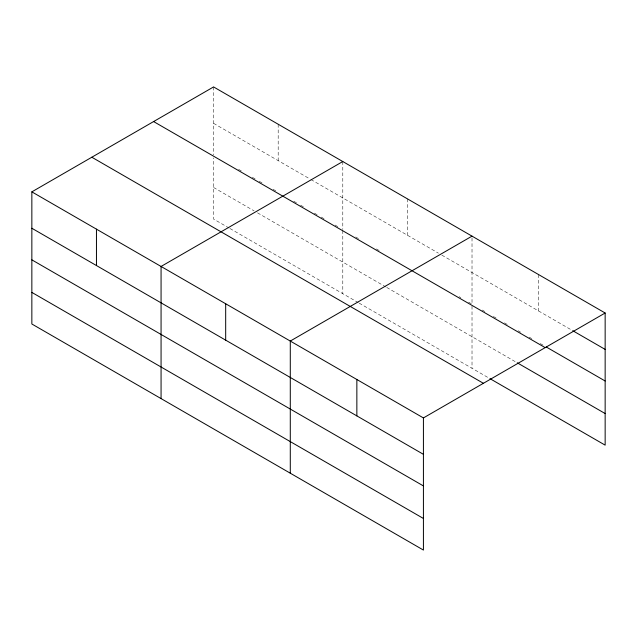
<?xml version="1.0" encoding="UTF-8"?>
<svg xmlns="http://www.w3.org/2000/svg" width="637" height="637" viewBox="0 0 637 637"><rect width="100%" height="100%" fill="white"/><g stroke="black" fill="none" stroke-linecap="round" stroke-linejoin="round"><path stroke-width="0.48" stroke-dasharray="3.19 2.39" d="M213.578 123.331L310.06 179.037M310.92 179.53L438.415 253.144M441.863 255.134L571.867 330.189M238.557 169.354L242.004 171.337M252.348 177.309L255.787 179.3M259.235 181.29L262.683 183.273M273.018 189.245L276.466 191.235M293.697 201.181L297.137 203.171M300.584 205.162L304.032 207.152M314.367 213.116L317.815 215.107M321.263 217.098L324.703 219.088M335.046 225.052L338.486 227.043M355.717 236.988L359.164 238.979M376.395 248.932L379.843 250.914M459.094 296.675L460.814 297.67M468.569 302.145L472.017 304.136L472.017 236.144M482.257 310.044L484.821 311.525M493.349 316.454L496.764 318.42M504.448 322.855L507.856 324.83M518.104 330.738L520.66 332.219M529.196 337.148L531.752 338.621M540.287 343.55L543.703 345.525M213.578 187.477L254.067 210.855M257.515 212.846L385.871 286.953M386.731 287.446L516.392 362.31M229.081 228.03L213.578 219.072L213.578 157.888M229.949 228.524L358.305 302.631M359.164 303.132L489.081 378.139M538.583 274.571L538.583 310.975M472.017 306.11L472.017 368.282M407.409 198.84L407.409 235.236M342.794 161.535L342.794 229.527M342.794 230.514L342.794 293.681M278.186 124.239L278.186 160.635M213.578 86.935L213.578 154.926"/><path stroke-width="0.96" d="M423.422 485.92L423.422 417.928L31.85 191.856L31.85 323.994L423.422 550.065L423.422 485.92L31.85 259.848M489.941 378.633L605.15 445.144L605.15 313.006L213.578 86.935L31.85 191.856M342.794 161.535L161.065 266.457L161.065 398.595M472.017 236.144L290.289 341.058L290.289 473.203M423.422 417.928L605.15 313.006M572.719 330.683L605.15 349.402M546.267 346.998L605.15 380.998M153.605 121.556L545.176 347.627M517.244 362.803L605.15 413.548M91.824 157.228L483.395 383.299M31.85 228.253L423.422 454.324M31.85 292.399L423.422 518.47M356.855 379.493L356.855 415.889M225.681 303.761L225.681 340.158M96.458 229.153L96.458 265.557"/></g></svg>
